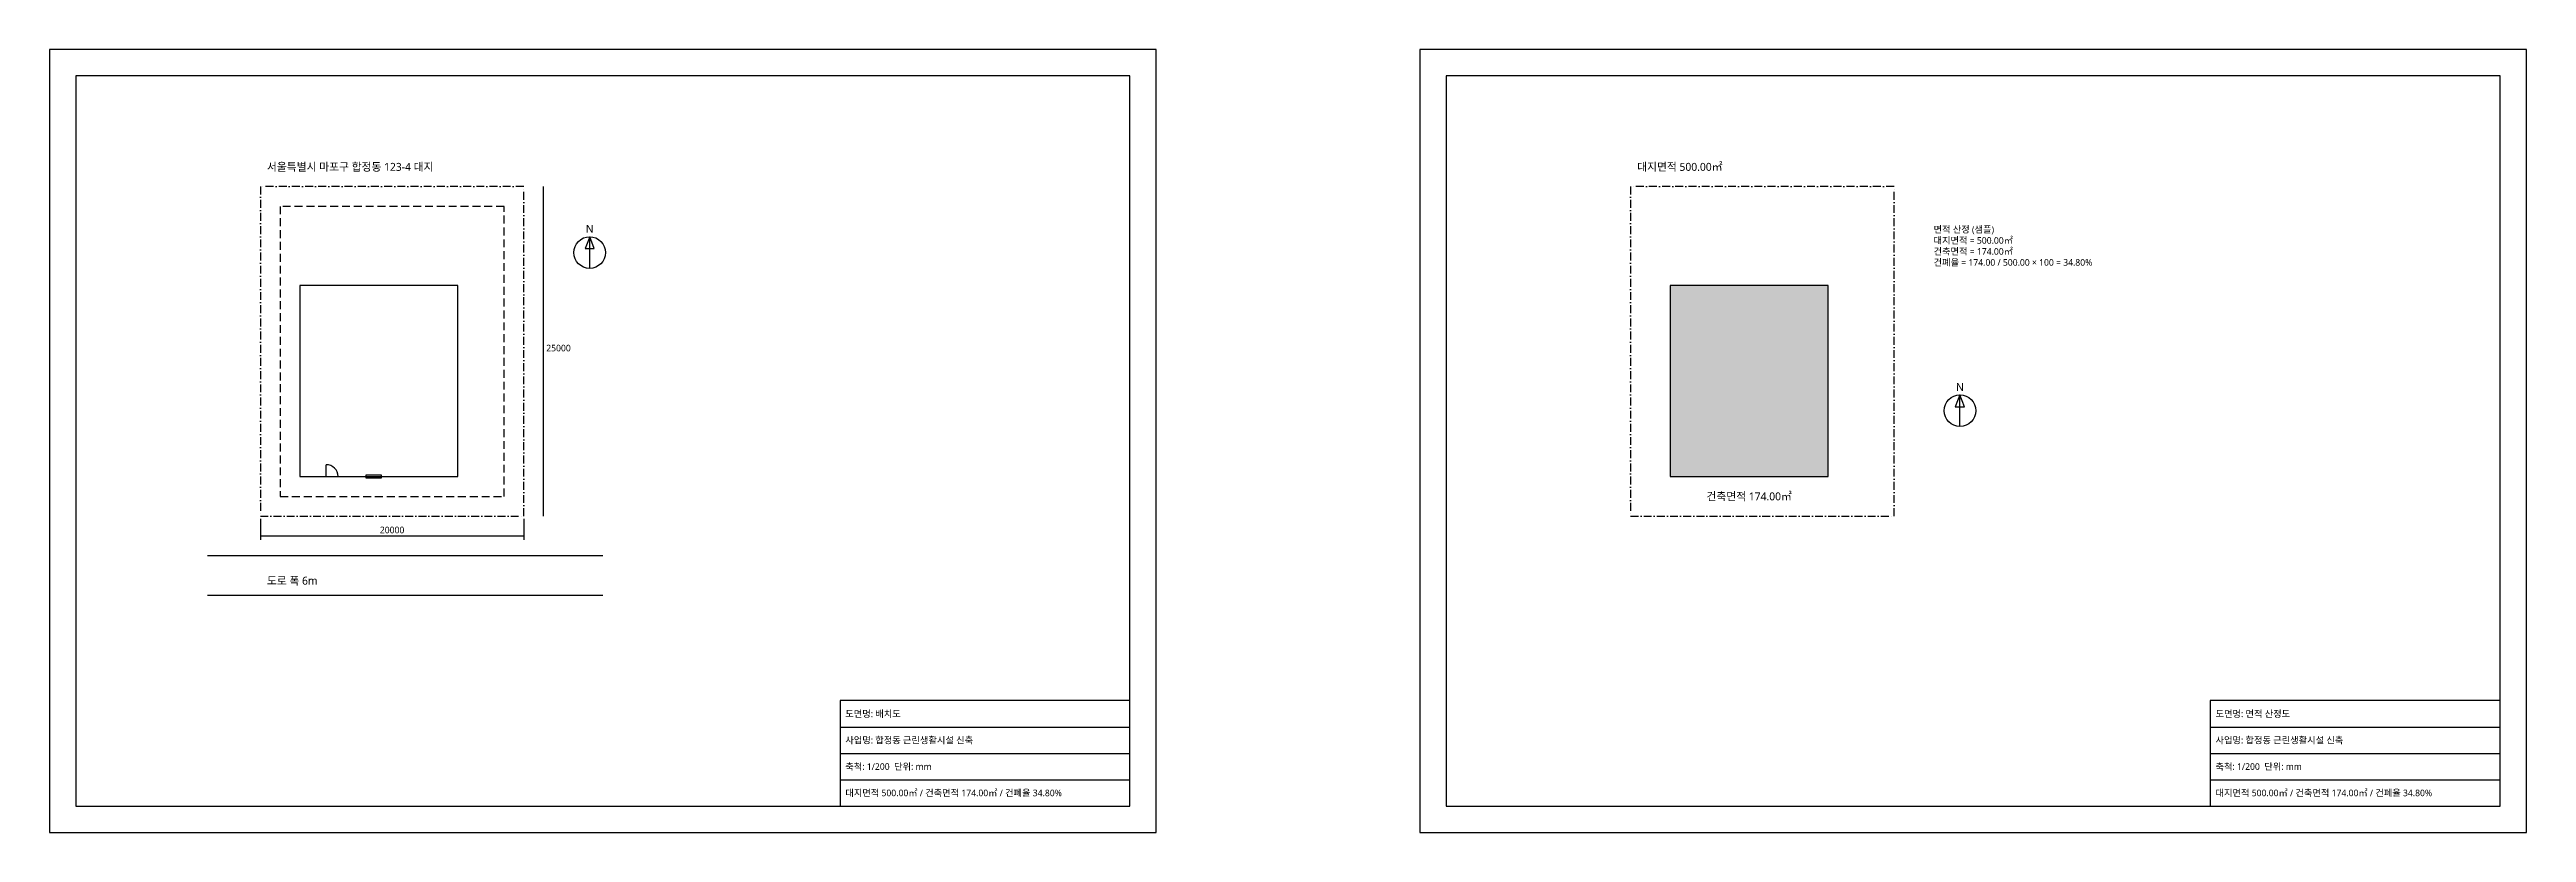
# Model space of a CAD drawing. Header units: millimetres. Extents: x 0 to 188000, y 0 to 59400.
import ezdxf
from ezdxf.enums import TextEntityAlignment as Align

# ---------------------------------------------------------------- set-up
doc = ezdxf.new("R2010")
doc.units = ezdxf.units.MM
doc.linetypes.add('DASHDOT', pattern=[1000, 600, -200, 0, -200])
doc.linetypes.add('DASHED', pattern=[900, 600, -300])
for name, color, linetype in [('A-ANNO-DIMS', 1, 'CONTINUOUS'), ('A-ANNO-NRTH', 7, 'CONTINUOUS'), ('A-ANNO-TEXT', 7, 'CONTINUOUS'), ('A-AREA', 6, 'CONTINUOUS'), ('A-AREA-IDEN', 7, 'CONTINUOUS'), ('A-DOOR', 2, 'CONTINUOUS'), ('A-GLAZ', 5, 'CONTINUOUS'), ('A-MASS', 7, 'CONTINUOUS'), ('A-SITE-BNDY', 1, 'DASHDOT'), ('A-SITE-ROAD', 8, 'CONTINUOUS'), ('A-SITE-SETB', 3, 'DASHED'), ('A-TTLB', 7, 'CONTINUOUS')]:
    doc.layers.add(name, color=color, linetype=linetype)
doc.styles.add('ARCH-KR', font='malgun.ttf')

# ---------------------------------------------------------------- blocks, each defined once
blk = doc.blocks.new('DOOR-900')
at = {"layer": 'A-DOOR'}
blk.add_line((0, 0), (0, 900), dxfattribs=at)
blk.add_arc((0, 0), 900, 0, 90, dxfattribs=at)
blk = doc.blocks.new('WIN-1200')
at = {"layer": 'A-GLAZ'}
blk.add_line((0, 0), (1200, 0), dxfattribs=at)
blk.add_lwpolyline([(0, -100), (1200, -100), (1200, 100), (0, 100)], close=True, dxfattribs=at)

msp = doc.modelspace()

# ---------------------------------------------------------------- hatches: boundary and pattern name
at = {"layer": 'A-AREA'}
msp.add_hatch(color=6, dxfattribs=at).paths.add_polyline_path([(123000, 27000), (135000, 27000), (135000, 41500), (123000, 41500)])

# ---------------------------------------------------------------- linework, layer by layer
at = {"layer": 'A-ANNO-DIMS'}
for p, q in [((37500, 24000), (37500, 49000)), ((16000, 23800), (16000, 22200)), ((36000, 23800), (36000, 22200)), ((16000, 22500), (36000, 22500))]:
    msp.add_line(p, q, dxfattribs=at)
at = {"layer": 'A-ANNO-NRTH'}
for p, q in [((41000, 42800), (41000, 45200)), ((145000, 30800), (145000, 33200))]:
    msp.add_line(p, q, dxfattribs=at)
for points in [[(41000, 45200), (40650, 44300), (41350, 44300)], [(145000, 33200), (144650, 32300), (145350, 32300)]]:
    msp.add_lwpolyline(points, close=True, dxfattribs=at)
for centre in [(41000, 44000), (145000, 32000)]:
    msp.add_circle(centre, 1200, dxfattribs=at)
at = {"layer": 'A-AREA'}
msp.add_lwpolyline([(123000, 27000), (135000, 27000), (135000, 41500), (123000, 41500)], close=True, dxfattribs=at)
at = {"layer": 'A-MASS'}
msp.add_lwpolyline([(19000, 27000), (31000, 27000), (31000, 41500), (19000, 41500)], close=True, dxfattribs=at)
at = {"layer": 'A-SITE-BNDY'}
for points in [[(16000, 24000), (36000, 24000), (36000, 49000), (16000, 49000)], [(120000, 24000), (140000, 24000), (140000, 49000), (120000, 49000)]]:
    msp.add_lwpolyline(points, close=True, dxfattribs=at)
at = {"layer": 'A-SITE-ROAD'}
for p, q in [((12000, 21000), (42000, 21000)), ((12000, 18000), (42000, 18000))]:
    msp.add_line(p, q, dxfattribs=at)
at = {"layer": 'A-SITE-SETB'}
msp.add_lwpolyline([(17500, 25500), (34500, 25500), (34500, 47500), (17500, 47500)], close=True, dxfattribs=at)
at = {"layer": 'A-TTLB'}
for p, q in [((60000, 8000), (82000, 8000)), ((164000, 8000), (186000, 8000)), ((60000, 6000), (82000, 6000)), ((164000, 6000), (186000, 6000)), ((60000, 4000), (82000, 4000)), ((164000, 4000), (186000, 4000))]:
    msp.add_line(p, q, dxfattribs=at)
for points in [[(0, 0), (84000, 0), (84000, 59400), (0, 59400)], [(104000, 0), (188000, 0), (188000, 59400), (104000, 59400)], [(2000, 2000), (82000, 2000), (82000, 57400), (2000, 57400)], [(106000, 2000), (186000, 2000), (186000, 57400), (106000, 57400)], [(60000, 2000), (82000, 2000), (82000, 10000), (60000, 10000)], [(164000, 2000), (186000, 2000), (186000, 10000), (164000, 10000)]]:
    msp.add_lwpolyline(points, close=True, dxfattribs=at)

# ---------------------------------------------------------------- block references
at = {"layer": 'A-DOOR'}
msp.add_blockref('DOOR-900', (21000, 27000), dxfattribs=at)
at = {"layer": 'A-GLAZ'}
msp.add_blockref('WIN-1200', (24000, 27000), dxfattribs=at)

# ---------------------------------------------------------------- texts
at = {"layer": 'A-ANNO-DIMS', "style": 'ARCH-KR'}
msp.add_text('25000', height=500, dxfattribs=at).set_placement((37700, 36500))
msp.add_text('20000', height=500, dxfattribs=at).set_placement((26000, 22700), align=Align.CENTER)
at = {"layer": 'A-ANNO-NRTH', "style": 'ARCH-KR'}
for p in [(41000, 45500), (145000, 33500)]:
    msp.add_text('N', height=600, dxfattribs=at).set_placement(p, align=Align.CENTER)
at = {"layer": 'A-ANNO-TEXT', "style": 'ARCH-KR'}
for s, p in [('서울특별시 마포구 합정동 123-4 대지', (16500, 50200)), ('도로 폭 6m', (16500, 18800))]:
    msp.add_text(s, height=600, dxfattribs=at).set_placement(p)
at = {"layer": 'A-ANNO-TEXT', "insert": (143000, 46000), "char_height": 500, "width": 30000, "attachment_point": 1, "style": 'ARCH-KR'}
msp.add_mtext('면적 산정 (샘플)\\P대지면적 = 500.00㎡\\P건축면적 = 174.00㎡\\P건폐율 = 174.00 / 500.00 × 100 = 34.80%', dxfattribs=at)
at = {"layer": 'A-AREA-IDEN', "style": 'ARCH-KR'}
msp.add_text('대지면적 500.00㎡', height=600, dxfattribs=at).set_placement((120500, 50200))
msp.add_text('건축면적 174.00㎡', height=600, dxfattribs=at).set_placement((129000, 25200), align=Align.CENTER)
at = {"layer": 'A-TTLB', "style": 'ARCH-KR'}
for s, p in [('도면명: 배치도', (60400, 8750)), ('도면명: 면적 산정도', (164400, 8750)), ('사업명: 합정동 근린생활시설 신축', (60400, 6750)), ('사업명: 합정동 근린생활시설 신축', (164400, 6750)), ('축척: 1/200  단위: mm', (60400, 4750)), ('축척: 1/200  단위: mm', (164400, 4750)), ('대지면적 500.00㎡ / 건축면적 174.00㎡ / 건폐율 34.80%', (60400, 2750)), ('대지면적 500.00㎡ / 건축면적 174.00㎡ / 건폐율 34.80%', (164400, 2750))]:
    msp.add_text(s, height=500, dxfattribs=at).set_placement(p)

doc.saveas('drawing.dxf')
